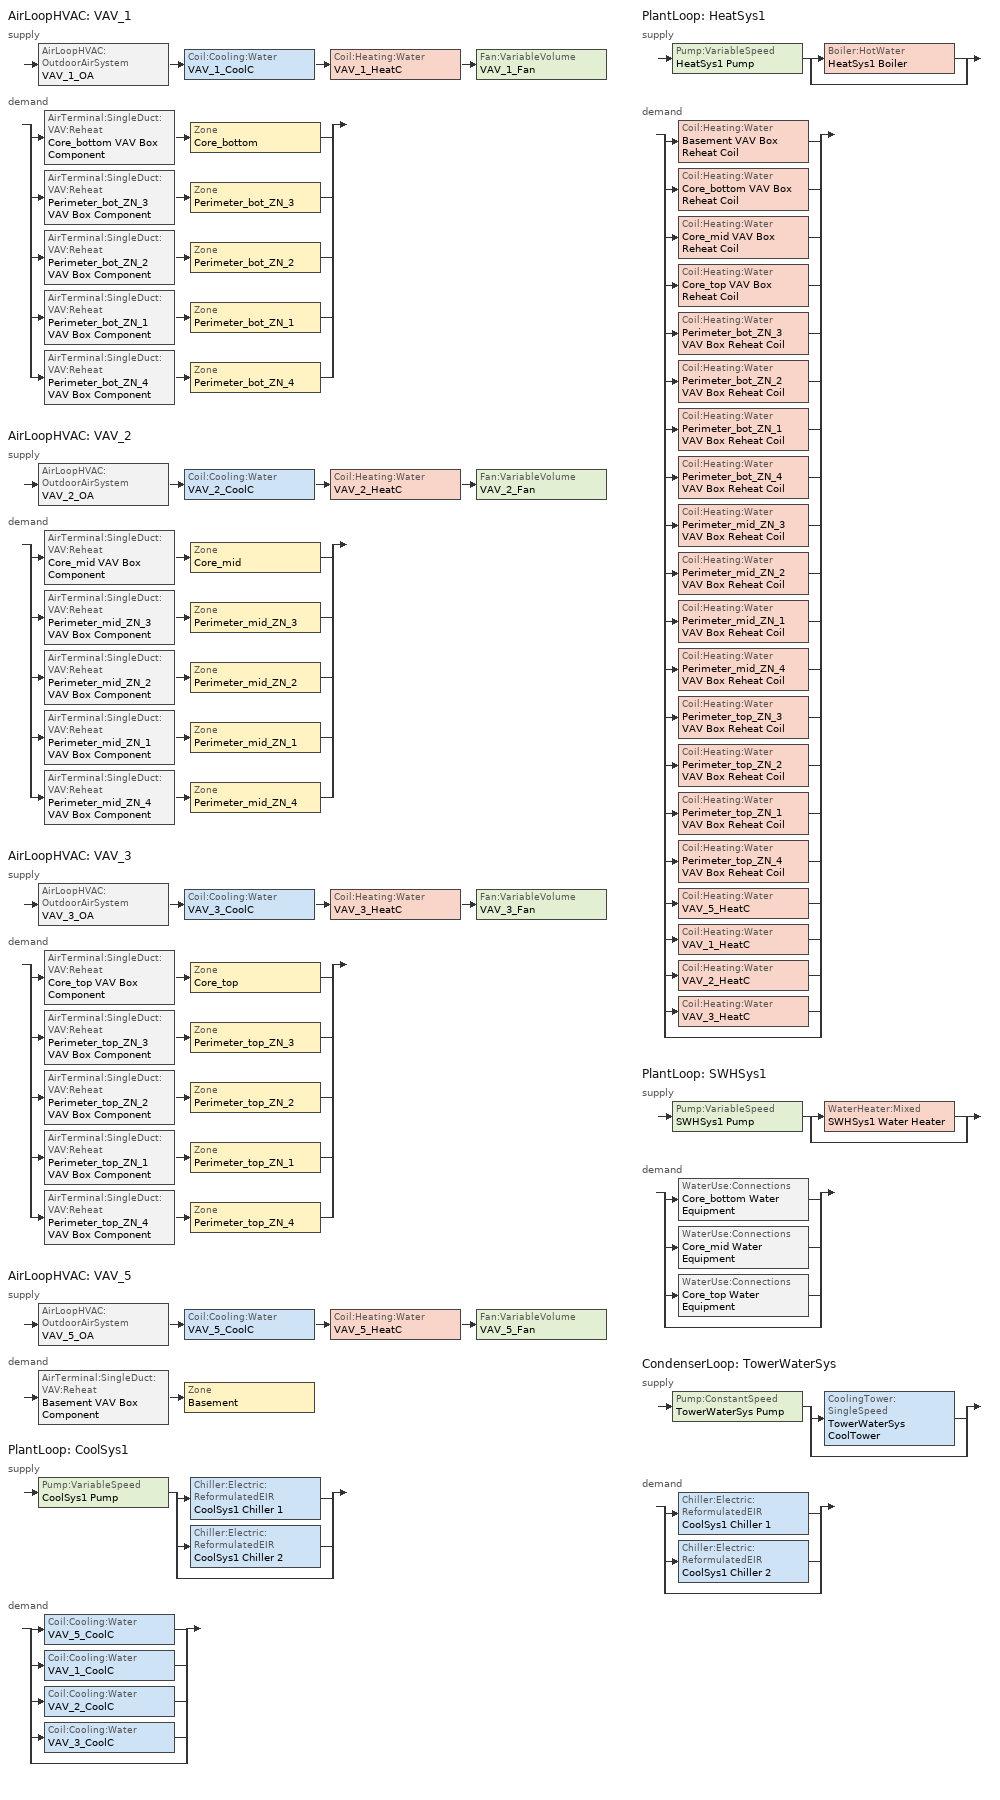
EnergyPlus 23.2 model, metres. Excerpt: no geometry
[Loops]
AirLoopHVAC 'VAV_1'
 supply: AirLoopHVAC:OutdoorAirSystem 'VAV_1_OA' > Coil:Cooling:Water 'VAV_1_CoolC' > Coil:Heating:Water 'VAV_1_HeatC' > Fan:VariableVolume 'VAV_1_Fan'
 demand: split
  | AirTerminal:SingleDuct:VAV:Reheat 'Core_bottom VAV Box Component' > Zone 'Core_bottom'
  | AirTerminal:SingleDuct:VAV:Reheat 'Perimeter_bot_ZN_3 VAV Box Component' > Zone 'Perimeter_bot_ZN_3'
  | AirTerminal:SingleDuct:VAV:Reheat 'Perimeter_bot_ZN_2 VAV Box Component' > Zone 'Perimeter_bot_ZN_2'
  | AirTerminal:SingleDuct:VAV:Reheat 'Perimeter_bot_ZN_1 VAV Box Component' > Zone 'Perimeter_bot_ZN_1'
  | AirTerminal:SingleDuct:VAV:Reheat 'Perimeter_bot_ZN_4 VAV Box Component' > Zone 'Perimeter_bot_ZN_4'
AirLoopHVAC 'VAV_2'
 supply: AirLoopHVAC:OutdoorAirSystem 'VAV_2_OA' > Coil:Cooling:Water 'VAV_2_CoolC' > Coil:Heating:Water 'VAV_2_HeatC' > Fan:VariableVolume 'VAV_2_Fan'
 demand: split
  | AirTerminal:SingleDuct:VAV:Reheat 'Core_mid VAV Box Component' > Zone 'Core_mid'
  | AirTerminal:SingleDuct:VAV:Reheat 'Perimeter_mid_ZN_3 VAV Box Component' > Zone 'Perimeter_mid_ZN_3'
  | AirTerminal:SingleDuct:VAV:Reheat 'Perimeter_mid_ZN_2 VAV Box Component' > Zone 'Perimeter_mid_ZN_2'
  | AirTerminal:SingleDuct:VAV:Reheat 'Perimeter_mid_ZN_1 VAV Box Component' > Zone 'Perimeter_mid_ZN_1'
  | AirTerminal:SingleDuct:VAV:Reheat 'Perimeter_mid_ZN_4 VAV Box Component' > Zone 'Perimeter_mid_ZN_4'
AirLoopHVAC 'VAV_3'
 supply: AirLoopHVAC:OutdoorAirSystem 'VAV_3_OA' > Coil:Cooling:Water 'VAV_3_CoolC' > Coil:Heating:Water 'VAV_3_HeatC' > Fan:VariableVolume 'VAV_3_Fan'
 demand: split
  | AirTerminal:SingleDuct:VAV:Reheat 'Core_top VAV Box Component' > Zone 'Core_top'
  | AirTerminal:SingleDuct:VAV:Reheat 'Perimeter_top_ZN_3 VAV Box Component' > Zone 'Perimeter_top_ZN_3'
  | AirTerminal:SingleDuct:VAV:Reheat 'Perimeter_top_ZN_2 VAV Box Component' > Zone 'Perimeter_top_ZN_2'
  | AirTerminal:SingleDuct:VAV:Reheat 'Perimeter_top_ZN_1 VAV Box Component' > Zone 'Perimeter_top_ZN_1'
  | AirTerminal:SingleDuct:VAV:Reheat 'Perimeter_top_ZN_4 VAV Box Component' > Zone 'Perimeter_top_ZN_4'
AirLoopHVAC 'VAV_5'
 supply: AirLoopHVAC:OutdoorAirSystem 'VAV_5_OA' > Coil:Cooling:Water 'VAV_5_CoolC' > Coil:Heating:Water 'VAV_5_HeatC' > Fan:VariableVolume 'VAV_5_Fan'
 demand: AirTerminal:SingleDuct:VAV:Reheat 'Basement VAV Box Component' > Zone 'Basement'
PlantLoop 'CoolSys1'
 supply: Pump:VariableSpeed 'CoolSys1 Pump' > split
  | Chiller:Electric:ReformulatedEIR 'CoolSys1 Chiller 1'
  | Chiller:Electric:ReformulatedEIR 'CoolSys1 Chiller 2'
  | bypass
 demand: split
  | Coil:Cooling:Water 'VAV_5_CoolC'
  | Coil:Cooling:Water 'VAV_1_CoolC'
  | Coil:Cooling:Water 'VAV_2_CoolC'
  | Coil:Cooling:Water 'VAV_3_CoolC'
  | bypass
PlantLoop 'HeatSys1'
 supply: Pump:VariableSpeed 'HeatSys1 Pump' > split
  | Boiler:HotWater 'HeatSys1 Boiler'
  | bypass
 demand: split
  | Coil:Heating:Water 'Basement VAV Box Reheat Coil'
  | Coil:Heating:Water 'Core_bottom VAV Box Reheat Coil'
  | Coil:Heating:Water 'Core_mid VAV Box Reheat Coil'
  | Coil:Heating:Water 'Core_top VAV Box Reheat Coil'
  | Coil:Heating:Water 'Perimeter_bot_ZN_3 VAV Box Reheat Coil'
  | Coil:Heating:Water 'Perimeter_bot_ZN_2 VAV Box Reheat Coil'
  | Coil:Heating:Water 'Perimeter_bot_ZN_1 VAV Box Reheat Coil'
  | Coil:Heating:Water 'Perimeter_bot_ZN_4 VAV Box Reheat Coil'
  | Coil:Heating:Water 'Perimeter_mid_ZN_3 VAV Box Reheat Coil'
  | Coil:Heating:Water 'Perimeter_mid_ZN_2 VAV Box Reheat Coil'
  | Coil:Heating:Water 'Perimeter_mid_ZN_1 VAV Box Reheat Coil'
  | Coil:Heating:Water 'Perimeter_mid_ZN_4 VAV Box Reheat Coil'
  | Coil:Heating:Water 'Perimeter_top_ZN_3 VAV Box Reheat Coil'
  | Coil:Heating:Water 'Perimeter_top_ZN_2 VAV Box Reheat Coil'
  | Coil:Heating:Water 'Perimeter_top_ZN_1 VAV Box Reheat Coil'
  | Coil:Heating:Water 'Perimeter_top_ZN_4 VAV Box Reheat Coil'
  | Coil:Heating:Water 'VAV_5_HeatC'
  | Coil:Heating:Water 'VAV_1_HeatC'
  | Coil:Heating:Water 'VAV_2_HeatC'
  | Coil:Heating:Water 'VAV_3_HeatC'
  | bypass
PlantLoop 'SWHSys1'
 supply: Pump:VariableSpeed 'SWHSys1 Pump' > split
  | WaterHeater:Mixed 'SWHSys1 Water Heater'
  | bypass
 demand: split
  | WaterUse:Connections 'Core_bottom Water Equipment'
  | WaterUse:Connections 'Core_mid Water Equipment'
  | WaterUse:Connections 'Core_top Water Equipment'
  | bypass
CondenserLoop 'TowerWaterSys'
 supply: Pump:ConstantSpeed 'TowerWaterSys Pump' > split
  | CoolingTower:SingleSpeed 'TowerWaterSys CoolTower'
  | bypass
 demand: split
  | Chiller:Electric:ReformulatedEIR 'CoolSys1 Chiller 1'
  | Chiller:Electric:ReformulatedEIR 'CoolSys1 Chiller 2'
  | bypass
[AirLoopHVAC] Design supply air flow rate=Autosize
VAV_1; VAV_2; VAV_3; VAV_5
[AirTerminal:SingleDuct:VAV:Reheat] Availability schedule=ALWAYS_ON; Constant minimum air flow fraction=0.3; Convergence tolerance=0.001; Damper heating action=Normal; Maximum flow fraction during reheat=0.3; Minimum hot water or steam flow rate=0; Zone minimum air flow input method=Scheduled
Name | Maximum air flow rate | Maximum flow per zone floor area during reheat | Maximum hot water or steam flow rate | Reheat coil | Minimum air flow fraction schedule
Basement VAV Box Component | 7.94164 | 0.000668656 | 0.000647107 | Basement VAV Box Reheat Coil | VBAS CMD Basement VAV Box Component FLOW
Core_bottom VAV Box Component | 9.6803 | 0.00114681 | 0.000688452 | Core_bottom VAV Box Reheat Coil | VBAS CMD Core_bottom VAV Box Component FLOW
Core_mid VAV Box Component | 103.493 | 0.00122607 | 0.00753382 | Core_mid VAV Box Reheat Coil | VBAS CMD Core_mid VAV Box Component FLOW
Core_top VAV Box Component | 9.96608 | 0.00118066 | 0.00225316 | Core_top VAV Box Reheat Coil | VBAS CMD Core_top VAV Box Component FLOW
Perimeter_bot_ZN_1 VAV Box Component | 1.99331 | 0.00190796 | 0.000535764 | Perimeter_bot_ZN_1 VAV Box Reheat Coil | VBAS CMD Perimeter_bot_ZN_1 VAV Box Component FLOW
Perimeter_bot_ZN_2 VAV Box Component | 1.90482 | 0.00282929 | 0.000375878 | Perimeter_bot_ZN_2 VAV Box Reheat Coil | VBAS CMD Perimeter_bot_ZN_2 VAV Box Component FLOW
Perimeter_bot_ZN_3 VAV Box Component | 1.47036 | 0.00140744 | 0.000535727 | Perimeter_bot_ZN_3 VAV Box Reheat Coil | VBAS CMD Perimeter_bot_ZN_3 VAV Box Component FLOW
Perimeter_bot_ZN_4 VAV Box Component | 2.00016 | 0.0029709 | 0.000378563 | Perimeter_bot_ZN_4 VAV Box Reheat Coil | VBAS CMD Perimeter_bot_ZN_4 VAV Box Component FLOW
Perimeter_mid_ZN_1 VAV Box Component | 20.57835 | 0.00196972 | 0.00604069 | Perimeter_mid_ZN_1 VAV Box Reheat Coil | VBAS CMD Perimeter_mid_ZN_1 VAV Box Component FLOW
Perimeter_mid_ZN_2 VAV Box Component | 19.90123 | 0.00295599 | 0.00412422 | Perimeter_mid_ZN_2 VAV Box Reheat Coil | VBAS CMD Perimeter_mid_ZN_2 VAV Box Component FLOW
Perimeter_mid_ZN_3 VAV Box Component | 15.15452 | 0.0014506 | 0.00604067 | Perimeter_mid_ZN_3 VAV Box Reheat Coil | VBAS CMD Perimeter_mid_ZN_3 VAV Box Component FLOW
Perimeter_mid_ZN_4 VAV Box Component | 21.09414 | 0.00313318 | 0.00421828 | Perimeter_mid_ZN_4 VAV Box Reheat Coil | VBAS CMD Perimeter_mid_ZN_4 VAV Box Component FLOW
Perimeter_top_ZN_1 VAV Box Component | 2.04266 | 0.0019552 | 0.000840328 | Perimeter_top_ZN_1 VAV Box Reheat Coil | VBAS CMD Perimeter_top_ZN_1 VAV Box Component FLOW
Perimeter_top_ZN_2 VAV Box Component | 1.93229 | 0.00287009 | 0.000546557 | Perimeter_top_ZN_2 VAV Box Reheat Coil | VBAS CMD Perimeter_top_ZN_2 VAV Box Component FLOW
Perimeter_top_ZN_3 VAV Box Component | 1.45409 | 0.00139186 | 0.000840322 | Perimeter_top_ZN_3 VAV Box Reheat Coil | VBAS CMD Perimeter_top_ZN_3 VAV Box Component FLOW
Perimeter_top_ZN_4 VAV Box Component | 2.15286 | 0.00319771 | 0.000556246 | Perimeter_top_ZN_4 VAV Box Reheat Coil | VBAS CMD Perimeter_top_ZN_4 VAV Box Component FLOW
[Boiler:HotWater]
HeatSys1 Boiler: Boiler flow mode=LeavingSetpointModulated; Design water flow rate=Autosize; Efficiency curve temperature evaluation variable=LeavingBoiler; Fuel type=NaturalGas; Maximum part load ratio=1.2; Minimum part load ratio=0; Nominal capacity=Autosize; Nominal thermal efficiency=0.78; On cycle parasitic electric load=0; Optimum part load ratio=1; Sizing factor=1; Water outlet upper temperature limit=95
[Chiller:Electric:ReformulatedEIR] Chiller flow mode type=LeavingSetpointModulated; Cooling capacity function of temperature curve=WC Screw Default 90.1-2004 Cap_fT; Electric input to cooling output ratio function of part load ratio curve=ReformEIRChiller Carrier 19XR 1259kW/6.26COP/Vanes EIRFPLR; Electric input to cooling output ratio function of temperature curve=WC Screw Default 90.1-2004 EIR_fT; Fraction of compressor electric consumption rejected by condenser=1; Leaving chilled water lower temperature limit=2; Maximum part load ratio=1; Minimum part load ratio=0.1; Minimum unloading ratio=0.2; Optimum part load ratio=1; Reference capacity=Autosize; Reference chilled water flow rate=Autosize; Reference condenser water flow rate=Autosize; Reference cop=5.5; Reference leaving chilled water temperature=6.67; Reference leaving condenser water temperature=35; Sizing factor=0.5
CoolSys1 Chiller 1; CoolSys1 Chiller 2
[Coil:Cooling:Water] Availability schedule=ALWAYS_ON; Design air flow rate=Autosize; Design inlet air humidity ratio=Autosize; Design inlet air temperature=Autosize; Design inlet water temperature=Autosize; Design outlet air humidity ratio=Autosize; Design outlet air temperature=Autosize; Design water flow rate=Autosize; Heat exchanger configuration=CrossFlow; Type of analysis=SimpleAnalysis
VAV_1_CoolC; VAV_2_CoolC; VAV_3_CoolC; VAV_5_CoolC
[Coil:Heating:Water] Availability schedule=ALWAYS_ON; Performance input method=UFactorTimesAreaAndDesignWaterFlowRate; Rated inlet air temperature=16.6; Rated inlet water temperature=82.2; Rated outlet air temperature=32.2; Rated outlet water temperature=71.1
Name | Maximum water flow rate | Rated capacity | U factor times area value
Basement VAV Box Reheat Coil | 0.000647107 | 29555.4 | 566.3733
Core_bottom VAV Box Reheat Coil | 0.000688452 | 31443.7 | 591.414
Core_mid VAV Box Reheat Coil | 0.00753382 | 344093 | 6491.31
Core_top VAV Box Reheat Coil | 0.00225316 | 102909 | 2369.34
Perimeter_bot_ZN_1 VAV Box Reheat Coil | 0.000535764 | 24470 | 599.143
Perimeter_bot_ZN_2 VAV Box Reheat Coil | 0.000375878 | 17167.5 | 378.351
Perimeter_bot_ZN_3 VAV Box Reheat Coil | 0.000535727 | 24468.3 | 599.101
Perimeter_bot_ZN_4 VAV Box Reheat Coil | 0.000378563 | 17290.1 | 376.686
Perimeter_mid_ZN_1 VAV Box Reheat Coil | 0.00604069 | 275897 | 6755.36
Perimeter_mid_ZN_2 VAV Box Reheat Coil | 0.00412422 | 188366 | 4212.5
Perimeter_mid_ZN_3 VAV Box Reheat Coil | 0.00604067 | 275896 | 6755.34
Perimeter_mid_ZN_4 VAV Box Reheat Coil | 0.00421828 | 192662 | 4262.42
Perimeter_top_ZN_1 VAV Box Reheat Coil | 0.000840328 | 38380.4 | 939.77
Perimeter_top_ZN_2 VAV Box Reheat Coil | 0.000546557 | 24963 | 611.235
Perimeter_top_ZN_3 VAV Box Reheat Coil | 0.000840322 | 38380.1 | 939.7634
Perimeter_top_ZN_4 VAV Box Reheat Coil | 0.000556246 | 25405.5 | 617.747
VAV_1_HeatC; VAV_2_HeatC; VAV_3_HeatC; VAV_5_HeatC | Autosize | Autosize | Autosize
[CondenserEquipmentList]
TowerWaterSys Equipment List: TowerWaterSys CoolTower, CoolingTower:SingleSpeed
[CondenserEquipmentOperationSchemes]
TowerWaterSys Loop Operation Scheme List: Control scheme 1=TowerWaterSys Operation Scheme; Control scheme 1 schedule=ALWAYS_ON
[CondenserLoop]
TowerWaterSys: Condenser equipment operation scheme=TowerWaterSys Loop Operation Scheme List; Condenser loop volume=Autocalculate; Fluid type=Water; Load distribution scheme=SequentialLoad; Maximum loop flow rate=Autosize; Maximum loop temperature=80; Minimum loop flow rate=0; Minimum loop temperature=5
[Controller:OutdoorAir] Economizer control action type=ModulateFlow; Economizer control type=DifferentialDryBulb; Economizer maximum limit dry bulb temperature=28; Economizer maximum limit enthalpy=64000; Economizer minimum limit dry bulb temperature=-100; Lockout type=NoLockout; Maximum outdoor air flow rate=Autosize; Minimum limit type=FixedMinimum; Minimum outdoor air flow rate=Autosize; Minimum outdoor air schedule=MinOA_MotorizedDamper_Sched
VAV_1_OA_Controller; VAV_2_OA_Controller; VAV_3_OA_Controller; VAV_5_OA_Controller
[Controller:WaterCoil] Actuator variable=Flow; Control variable=Temperature; Maximum actuated flow=Autosize; Minimum actuated flow=0
Name | Action | Controller convergence tolerance
VAV_1_CoolC_Controller; VAV_2_CoolC_Controller; VAV_3_CoolC_Controller; VAV_5_CoolC_Controller | Reverse
VAV_1_HeatC_Controller; VAV_2_HeatC_Controller; VAV_3_HeatC_Controller; VAV_5_HeatC_Controller | Normal | 0.0001
[CoolingTower:SingleSpeed]
TowerWaterSys CoolTower: Blowdown calculation mode=ConcentrationRatio; Blowdown concentration ratio=3; Capacity control=FanCycling; Design air flow rate=Autosize; Design fan power=Autosize; Design u factor times area value=Autosize; Design water flow rate=Autosize; Drift loss percent=0.008; Evaporation loss mode=SaturatedExit; Free convection regime air flow rate=Autocalculate; Free convection regime u factor times area value=Autocalculate; Performance input method=UFactorTimesAreaAndDesignWaterFlowRate; Sizing factor=1
[DesignSpecification:OutdoorAir] Outdoor air flow per person=0.0125; Outdoor air method=Flow/Person
SZ DSOA Basement; SZ DSOA Core_bottom; SZ DSOA Core_mid; SZ DSOA Core_top; SZ DSOA Perimeter_bot_ZN_1; SZ DSOA Perimeter_bot_ZN_2; SZ DSOA Perimeter_bot_ZN_3; SZ DSOA Perimeter_bot_ZN_4; SZ DSOA Perimeter_mid_ZN_1; SZ DSOA Perimeter_mid_ZN_2; SZ DSOA Perimeter_mid_ZN_3; SZ DSOA Perimeter_mid_ZN_4; SZ DSOA Perimeter_top_ZN_1; SZ DSOA Perimeter_top_ZN_2; SZ DSOA Perimeter_top_ZN_3; SZ DSOA Perimeter_top_ZN_4
[Fan:VariableVolume] End use subcategory=Fan Energy; Fan power coefficient 1=0.0407599; Fan power coefficient 2=0.088045; Fan power coefficient 3=-0.0729261; Fan power coefficient 4=0.94374; Fan power coefficient 5=0; Fan power minimum air flow rate=0; Fan power minimum flow rate input method=FixedFlowRate; Maximum flow rate=Autosize; Motor in airstream fraction=1
Name | Availability schedule | Fan total efficiency | Motor efficiency | Pressure rise
VAV_1_Fan | VBAS CMD VAV_1 FAN | 0.6045 | 0.93 | 1017.592
VAV_2_Fan | VBAS CMD VAV_2 FAN | 0.6175 | 0.95 | 1017.592
VAV_3_Fan | VBAS CMD VAV_3 FAN | 0.6045 | 0.93 | 1017.592
VAV_5_Fan | VBAS CMD VAV_5 FAN | 0.5915 | 0.91 | 1109.648
[PlantEquipmentList]
CoolSys1 Equipment List: CoolSys1 Chiller 1, Chiller:Electric:ReformulatedEIR, CoolSys1 Chiller 2, Chiller:Electric:ReformulatedEIR
HeatSys1 Equipment List: HeatSys1 Boiler, Boiler:HotWater
SWHSys1 Equipment List: SWHSys1 Water Heater, WaterHeater:Mixed
[PlantEquipmentOperation:CoolingLoad] Load range 1 lower limit=0
Name | Load range 1 upper limit | Range 1 equipment list
CoolSys1 Operation Scheme | 1e+14 | CoolSys1 Equipment List
TowerWaterSys Operation Scheme | 1e+12 | TowerWaterSys Equipment List
[PlantEquipmentOperation:HeatingLoad] Load range 1 lower limit=0; Load range 1 upper limit=1e+15
Name | Range 1 equipment list
HeatSys1 Operation Scheme | HeatSys1 Equipment List
SWHSys1 Operation Scheme | SWHSys1 Equipment List
[PlantEquipmentOperationSchemes] Control scheme 1 schedule=ALWAYS_ON
Name | Control scheme 1
CoolSys1 Loop Operation Scheme List | CoolSys1 Operation Scheme
HeatSys1 Loop Operation Scheme List | HeatSys1 Operation Scheme
SWHSys1 Loop Operation Scheme List | SWHSys1 Operation Scheme
[PlantLoop] Fluid type=Water; Maximum loop flow rate=Autosize; Minimum loop flow rate=0; Plant loop volume=Autocalculate
Name | Load distribution scheme | Maximum loop temperature | Minimum loop temperature | Plant equipment operation scheme
CoolSys1 | UniformLoad | 98 | 1 | CoolSys1 Loop Operation Scheme List
HeatSys1 | Optimal | 100 | 10 | HeatSys1 Loop Operation Scheme List
SWHSys1 | Optimal | 60 | 10 | SWHSys1 Loop Operation Scheme List
[Pump:ConstantSpeed]
TowerWaterSys Pump: Design electric power per unit flow rate=301156.1; Design flow rate=Autosize; Design power consumption=Autosize; Design power sizing method=PowerPerFlow; Design pump head=179352; Fraction of motor inefficiencies to fluid stream=0; Motor efficiency=0.87; Pump control type=Intermittent
[Pump:VariableSpeed] Design maximum flow rate=Autosize; Design power consumption=Autosize; Design pump head=179352; Fraction of motor inefficiencies to fluid stream=0; Pump control type=Intermittent; Coefficient 1 of the part load performance curve=0; Coefficient 2 of the part load performance curve=1; Coefficient 3 of the part load performance curve=0; Coefficient 4 of the part load performance curve=0
Name | Design electric power per unit flow rate | Design minimum flow rate | Design minimum flow rate fraction | Design power sizing method | Design shaft power per unit flow rate per unit head | Motor efficiency
CoolSys1 Pump | 348701.1 | Autosize | 0 | PowerPerFlow | 1.28205 | 0.9
HeatSys1 Pump |  | 0 |  |  |  | 0.875
SWHSys1 Pump |  | 0 |  |  |  | 0.85
[SetpointManager:MixedAir] Control variable=Temperature
Name | Setpoint node or nodelist
VAV_1_CoolC SAT Manager | VAV_1_CoolC-VAV_1_HeatCNode
VAV_1_HeatC SAT Manager | VAV_1_HeatC-VAV_1_FanNode
VAV_1_OAMixed Air Temp Manager | VAV_1_OA-VAV_1_CoolCNode
VAV_2_CoolC SAT Manager | VAV_2_CoolC-VAV_2_HeatCNode
VAV_2_HeatC SAT Manager | VAV_2_HeatC-VAV_2_FanNode
VAV_2_OAMixed Air Temp Manager | VAV_2_OA-VAV_2_CoolCNode
VAV_3_CoolC SAT Manager | VAV_3_CoolC-VAV_3_HeatCNode
VAV_3_HeatC SAT Manager | VAV_3_HeatC-VAV_3_FanNode
VAV_3_OAMixed Air Temp Manager | VAV_3_OA-VAV_3_CoolCNode
VAV_5_CoolC SAT Manager | VAV_5_CoolC-VAV_5_HeatCNode
VAV_5_HeatC SAT Manager | VAV_5_HeatC-VAV_5_FanNode
VAV_5_OAMixed Air Temp Manager | VAV_5_OA-VAV_5_CoolCNode
[SetpointManager:Scheduled] Control variable=Temperature
Name | Schedule | Setpoint node or nodelist
SWHSys1 Loop Setpoint Manager | SWHSys1-Loop-Temp-Schedule | SWHSys1 Supply Outlet Node
VBAS SPM VAV_1 Supply Equipment Outlet Node | VBAS CMD VAV_1 SAT | VAV_1 Supply Equipment Outlet Node
VBAS SPM VAV_2 Supply Equipment Outlet Node | VBAS CMD VAV_2 SAT | VAV_2 Supply Equipment Outlet Node
VBAS SPM VAV_3 Supply Equipment Outlet Node | VBAS CMD VAV_3 SAT | VAV_3 Supply Equipment Outlet Node
VBAS SPM VAV_5 Supply Equipment Outlet Node | VBAS CMD VAV_5 SAT | VAV_5 Supply Equipment Outlet Node
VBAS SPM CoolSys1 Supply Outlet Node | VBAS CMD CoolSys1 SWT | CoolSys1 Supply Outlet Node
VBAS SPM CoolSys1 Supply Equipment Outlet Node 1 | VBAS CMD CoolSys1 SWT | CoolSys1 Supply Equipment Outlet Node 1
VBAS SPM CoolSys1 Supply Equipment Outlet Node 2 | VBAS CMD CoolSys1 SWT | CoolSys1 Supply Equipment Outlet Node 2
VBAS SPM HeatSys1 Supply Outlet Node | VBAS CMD HeatSys1 SWT | HeatSys1 Supply Outlet Node
VBAS SPM HeatSys1 Supply Equipment Outlet Node | VBAS CMD HeatSys1 SWT | HeatSys1 Supply Equipment Outlet Node
VBAS SPM TowerWaterSys Supply Outlet Node | VBAS CMD TowerWaterSys SWT | TowerWaterSys Supply Outlet Node
[Sizing:Plant]
Name | Coincident sizing factor mode | Design loop exit temperature | Loop design temperature difference | Loop type | Sizing option | Zone timesteps in averaging window
CoolSys1 | None | 6.67 | 6.67 | Cooling | Coincident | 1
HeatSys1 | None | 82.2 | 11.1 | Heating | Coincident | 2
TowerWaterSys |  | 29.4 | 5.6 | Condenser
SWHSys1 |  | 60 | 5 | Heating
[Sizing:System] 100 outdoor air in cooling=No; 100 outdoor air in heating=No; Central cooling capacity control method=VAV; Central cooling design supply air humidity ratio=0.0085; Central cooling design supply air temperature=12.8; Central heating design supply air humidity ratio=0.008; Central heating design supply air temperature=16.7; Central heating maximum system air flow ratio=0.3; Cooling design capacity=Autosize; Cooling design capacity method=CoolingDesignCapacity; Cooling supply air flow rate method=DesignDay; Design outdoor air flow rate=Autosize; Heating design capacity=Autosize; Heating design capacity method=HeatingDesignCapacity; Heating supply air flow rate method=DesignDay; Precool design humidity ratio=0.008; Precool design temperature=12.8; Preheat design humidity ratio=0.008; Preheat design temperature=7; Type of load to size on=Sensible; Type of zone sum to use=NonCoincident; Zone maximum outdoor air fraction=1
VAV_1; VAV_2; VAV_3; VAV_5
[Sizing:Zone] Account for dedicated outdoor air system=No; Cooling design air flow method=DesignDay; Dedicated outdoor air high setpoint temperature for design=Autosize; Dedicated outdoor air low setpoint temperature for design=Autosize; Dedicated outdoor air system control strategy=NeutralSupplyAir; Heating design air flow method=DesignDay; Zone cooling design supply air humidity ratio=0.0085; Zone cooling design supply air temperature=12.8; Zone cooling design supply air temperature input method=SupplyAirTemperature; Zone heating design supply air humidity ratio=0.008; Zone heating design supply air temperature=50; Zone heating design supply air temperature input method=SupplyAirTemperature
Name | Design specification outdoor air object
Basement | SZ DSOA Basement
Core_bottom | SZ DSOA Core_bottom
Core_mid | SZ DSOA Core_mid
Core_top | SZ DSOA Core_top
Perimeter_bot_ZN_1 | SZ DSOA Perimeter_bot_ZN_1
Perimeter_bot_ZN_2 | SZ DSOA Perimeter_bot_ZN_2
Perimeter_bot_ZN_3 | SZ DSOA Perimeter_bot_ZN_3
Perimeter_bot_ZN_4 | SZ DSOA Perimeter_bot_ZN_4
Perimeter_mid_ZN_1 | SZ DSOA Perimeter_mid_ZN_1
Perimeter_mid_ZN_2 | SZ DSOA Perimeter_mid_ZN_2
Perimeter_mid_ZN_3 | SZ DSOA Perimeter_mid_ZN_3
Perimeter_mid_ZN_4 | SZ DSOA Perimeter_mid_ZN_4
Perimeter_top_ZN_1 | SZ DSOA Perimeter_top_ZN_1
Perimeter_top_ZN_2 | SZ DSOA Perimeter_top_ZN_2
Perimeter_top_ZN_3 | SZ DSOA Perimeter_top_ZN_3
Perimeter_top_ZN_4 | SZ DSOA Perimeter_top_ZN_4
[ThermostatSetpoint:DualSetpoint] Cooling setpoint temperature schedule=CLGSETP_SCH; Heating setpoint temperature schedule=HTGSETP_SCH
Basement DualSPSched; Core_bottom DualSPSched; Core_mid DualSPSched; Core_top DualSPSched; Perimeter_bot_ZN_1 DualSPSched; Perimeter_bot_ZN_2 DualSPSched; Perimeter_bot_ZN_3 DualSPSched; Perimeter_bot_ZN_4 DualSPSched; Perimeter_mid_ZN_1 DualSPSched; Perimeter_mid_ZN_2 DualSPSched; Perimeter_mid_ZN_3 DualSPSched; Perimeter_mid_ZN_4 DualSPSched; Perimeter_top_ZN_1 DualSPSched; Perimeter_top_ZN_2 DualSPSched; Perimeter_top_ZN_3 DualSPSched; Perimeter_top_ZN_4 DualSPSched
[WaterHeater:Mixed]
SWHSys1 Water Heater: Ambient temperature indicator=Schedule; Ambient temperature schedule=SWHSys1 Water Heater Ambient Temperature Schedule Name; Deadband temperature difference=2; Heater control type=Cycle; Heater fuel type=NaturalGas; Heater maximum capacity=845000; Heater thermal efficiency=0.8; Indirect water heating recovery time=1.5; Maximum temperature limit=82.2222; Off cycle loss coefficient to ambient temperature=6; Off cycle parasitic fuel consumption rate=20; Off cycle parasitic fuel type=NaturalGas; Off cycle parasitic heat fraction to tank=0.8; On cycle loss coefficient to ambient temperature=6; On cycle parasitic fuel type=NaturalGas; Setpoint temperature schedule=SWHSys1 Water Heater Setpoint Temperature Schedule Name; Source side design flow rate=Autosize; Source side effectiveness=1; Tank volume=0.7571; Use side design flow rate=Autosize; Use side effectiveness=1
[WaterUse:Connections]
Name | Water use equipment name 1
Core_bottom Water Equipment | Core_bottom Water Equipment
Core_mid Water Equipment | Core_mid Water Equipment
Core_top Water Equipment | Core_top Water Equipment
[WaterUse:Equipment] Flow rate fraction schedule=BLDG_SWH_SCH; Hot water supply temperature schedule=Water Equipment Hot Supply Temp Sched; Latent fraction schedule=Water Equipment Latent fract sched; Peak flow rate=2.24e-05; Sensible fraction schedule=Water Equipment Sensible fract sched; Target temperature schedule=Water Equipment Temp Sched
Name | Zone
Core_bottom Water Equipment | Core_bottom
Core_mid Water Equipment | Core_mid
Core_top Water Equipment | Core_top
[ZoneControl:Thermostat] Control type schedule=Dual Zone Control Type Sched
Name | Zone or zonelist | Control 1
Basement Thermostat | Basement | Basement DualSPSched
Core_bottom Thermostat | Core_bottom | Core_bottom DualSPSched
Core_mid Thermostat | Core_mid | Core_mid DualSPSched
Core_top Thermostat | Core_top | Core_top DualSPSched
Perimeter_bot_ZN_1 Thermostat | Perimeter_bot_ZN_1 | Perimeter_bot_ZN_1 DualSPSched
Perimeter_bot_ZN_2 Thermostat | Perimeter_bot_ZN_2 | Perimeter_bot_ZN_2 DualSPSched
Perimeter_bot_ZN_3 Thermostat | Perimeter_bot_ZN_3 | Perimeter_bot_ZN_3 DualSPSched
Perimeter_bot_ZN_4 Thermostat | Perimeter_bot_ZN_4 | Perimeter_bot_ZN_4 DualSPSched
Perimeter_mid_ZN_1 Thermostat | Perimeter_mid_ZN_1 | Perimeter_mid_ZN_1 DualSPSched
Perimeter_mid_ZN_2 Thermostat | Perimeter_mid_ZN_2 | Perimeter_mid_ZN_2 DualSPSched
Perimeter_mid_ZN_3 Thermostat | Perimeter_mid_ZN_3 | Perimeter_mid_ZN_3 DualSPSched
Perimeter_mid_ZN_4 Thermostat | Perimeter_mid_ZN_4 | Perimeter_mid_ZN_4 DualSPSched
Perimeter_top_ZN_1 Thermostat | Perimeter_top_ZN_1 | Perimeter_top_ZN_1 DualSPSched
Perimeter_top_ZN_2 Thermostat | Perimeter_top_ZN_2 | Perimeter_top_ZN_2 DualSPSched
Perimeter_top_ZN_3 Thermostat | Perimeter_top_ZN_3 | Perimeter_top_ZN_3 DualSPSched
Perimeter_top_ZN_4 Thermostat | Perimeter_top_ZN_4 | Perimeter_top_ZN_4 DualSPSched
[Zone equipment]
Basement: Basement VAV Box Component
Core_bottom: Core_bottom VAV Box Component
Core_mid: Core_mid VAV Box Component
Core_top: Core_top VAV Box Component
Perimeter_bot_ZN_1: Perimeter_bot_ZN_1 VAV Box Component
Perimeter_bot_ZN_2: Perimeter_bot_ZN_2 VAV Box Component
Perimeter_bot_ZN_3: Perimeter_bot_ZN_3 VAV Box Component
Perimeter_bot_ZN_4: Perimeter_bot_ZN_4 VAV Box Component
Perimeter_mid_ZN_1: Perimeter_mid_ZN_1 VAV Box Component
Perimeter_mid_ZN_2: Perimeter_mid_ZN_2 VAV Box Component
Perimeter_mid_ZN_3: Perimeter_mid_ZN_3 VAV Box Component
Perimeter_mid_ZN_4: Perimeter_mid_ZN_4 VAV Box Component
Perimeter_top_ZN_1: Perimeter_top_ZN_1 VAV Box Component
Perimeter_top_ZN_2: Perimeter_top_ZN_2 VAV Box Component
Perimeter_top_ZN_3: Perimeter_top_ZN_3 VAV Box Component
Perimeter_top_ZN_4: Perimeter_top_ZN_4 VAV Box Component
[FaultModel:Fouling:Chiller] Fouling factor=1
Name | Availability schedule | Severity schedule | Chiller object
VBAS CoolSys1 Chiller 1 Fouling | VBAS FAULT CoolSys1 Chiller 1 FOULING ACTIVE | VBAS FAULT CoolSys1 Chiller 1 FOULING VALUE | CoolSys1 Chiller 1
VBAS CoolSys1 Chiller 2 Fouling | VBAS FAULT CoolSys1 Chiller 2 FOULING ACTIVE | VBAS FAULT CoolSys1 Chiller 2 FOULING VALUE | CoolSys1 Chiller 2
[FaultModel:Fouling:Boiler]
VBAS HeatSys1 Boiler Fouling: Availability schedule=VBAS FAULT HeatSys1 Boiler FOULING ACTIVE; Severity schedule=VBAS FAULT HeatSys1 Boiler FOULING VALUE; Boiler object=HeatSys1 Boiler; Fouling factor=1
[FaultModel:Fouling:CoolingTower]
VBAS TowerWaterSys CoolTower Fouling: Availability schedule=VBAS FAULT TowerWaterSys CoolTower FOULING ACTIVE; Severity schedule=VBAS FAULT TowerWaterSys CoolTower FOULING VALUE; Cooling tower object=TowerWaterSys CoolTower; Reference ua reduction factor=1
[Curve:Bicubic]
ReformEIRChiller Carrier 19XR 1259kW/6.26COP/Vanes EIRFPLR: Input unit type for x=Temperature; Input unit type for y=Dimensionless; Maximum value of x=34.97; Maximum value of y=1.03; Minimum value of x=14.56; Minimum value of y=0.18; Output unit type=Dimensionless; Coefficient1 constant=0.0460213; Coefficient2 x=0.0243394; Coefficient3 x 2=6.39453e-05; Coefficient4 y=-0.364856; Coefficient5 y 2=1.854759; Coefficient6 x y=-0.0280935; Coefficient7 x 3=0; Coefficient8 y 3=-0.482152; Coefficient9 x 2 y=0; Coefficient10 x y 2=0
[Curve:Biquadratic] Maximum value of x=20; Maximum value of y=50; Minimum value of x=0; Minimum value of y=0
Name | Coefficient1 constant | Coefficient2 x | Coefficient3 x 2 | Coefficient4 y | Coefficient5 y 2 | Coefficient6 x y
WC Screw Default 90.1-2004 Cap_fT | 0.906115 | 0.0292277 | -0.0003647 | -0.0009709 | -9.05e-05 | 0.0002527
WC Screw Default 90.1-2004 EIR_fT | 0.36171 | -0.0229833 | -0.0009519 | 0.0131889 | 0.0003752 | -0.0007059
[Schedule:Compact]
ALWAYS_ON: Through: 12/31, For: AllDays, Until: 24:00, 1
BLDG_SWH_SCH: Through: 12/31, For: Weekdays SummerDesignDay, Until: 05:00, 0.05, Until: 06:00, 0.08, Until: 07:00, 0.07, Until: 08:00, 0.19, Until: 09:00, 0.35, Until: 10:00, 0.38, Until: 11:00, 0.39, Until: 12:00, 0.47, Until: 13:00, 0.57, Until: 14:00, 0.54, Until: 15:00, 0.34, Until: 16:00, 0.33, Until: 17:00, 0.44, Until: 18:00, 0.26, Until: 19:00, 0.21, Until: 20:00, 0.15, Until: 21:00, 0.17, Until: 22:00, 0.08, Until: 24:00, 0.05, For: Saturday WinterDesignDay, Until: 05:00, 0.05, Until: 06:00, 0.08, Until: 07:00, 0.07, Until: 08:00, 0.11, Until: 09:00, 0.15, Until: 10:00, 0.21, Until: 11:00, 0.19, Until: 12:00, 0.23, Until: 13:00, 0.2, Until: 14:00, 0.19, Until: 15:00, 0.15, Until: 16:00, 0.13, Until: 17:00, 0.14, Until: 21:00, 0.07, Until: 22:00, 0.09, Until: 24:00, 0.05, For: AllOtherDays, Until: 05:00, 0.04, Until: 06:00, 0.07, Until: 11:00, 0.04, Until: 13:00, 0.06, Until: 14:00, 0.09, Until: 15:00, 0.06, Until: 21:00, 0.04, Until: 22:00, 0.07, Until: 24:00, 0.04
CLGSETP_SCH: Through: 12/31, For: Weekdays SummerDesignDay, Until: 06:00, 26.7, Until: 22:00, 24, Until: 24:00, 26.7, For: Saturday, Until: 06:00, 26.7, Until: 18:00, 24, Until: 24:00, 26.7, For WinterDesignDay, Until: 24:00, 26.7, For: AllOtherDays, Until: 24:00, 26.7
Dual Zone Control Type Sched: Through: 12/31, For: AllDays, Until: 24:00, 4
HTGSETP_SCH: Through: 12/31, For: Weekdays, Until: 06:00, 15.6, Until: 22:00, 21, Until: 24:00, 15.6, For SummerDesignDay, Until: 24:00, 15.6, For: Saturday, Until: 06:00, 15.6, Until: 18:00, 21, Until: 24:00, 15.6, For: WinterDesignDay, Until: 24:00, 21, For: AllOtherDays, Until: 24:00, 15.6
MinOA_MotorizedDamper_Sched: Through: 12/31, For: Weekdays SummerDesignDay, Until: 07:00, 0, Until: 22:00, 1, Until: 24:00, 0, For: Saturday WinterDesignDay, Until: 07:00, 0, Until: 18:00, 1, Until: 24:00, 0, For: AllOtherDays, Until: 24:00, 0
SWHSys1 Water Heater Ambient Temperature Schedule Name: Through: 12/31, For: AllDays, Until: 24:00, 22
SWHSys1 Water Heater Setpoint Temperature Schedule Name; SWHSys1-Loop-Temp-Schedule: Through: 12/31, For: AllDays, Until: 24:00, 60
Water Equipment Hot Supply Temp Sched; Water Equipment Temp Sched: Through: 12/31, For: AllDays, Until: 24:00, 43.3
Water Equipment Latent fract sched: Through: 12/31, For: AllDays, Until: 24:00, 0.05
Water Equipment Sensible fract sched: Through: 12/31, For: AllDays, Until: 24:00, 0.2
[Schedule:Constant]
Name | Hourly value
VBAS CMD VAV_1 SAT; VBAS CMD VAV_2 SAT; VBAS CMD VAV_3 SAT; VBAS CMD VAV_5 SAT | 12.8
VBAS CMD VAV_1 FAN; VBAS CMD VAV_2 FAN; VBAS CMD VAV_3 FAN; VBAS CMD VAV_5 FAN; VBAS FAULT CoolSys1 Chiller 1 FOULING VALUE; VBAS FAULT CoolSys1 Chiller 2 FOULING VALUE; VBAS FAULT HeatSys1 Boiler FOULING VALUE; VBAS FAULT TowerWaterSys CoolTower FOULING VALUE | 1
VBAS CMD CoolSys1 SWT | 6.7
VBAS CMD HeatSys1 SWT | 82.2
VBAS CMD TowerWaterSys SWT | 29.4
VBAS FAULT CoolSys1 Chiller 1 FOULING ACTIVE; VBAS FAULT CoolSys1 Chiller 2 FOULING ACTIVE; VBAS FAULT HeatSys1 Boiler FOULING ACTIVE; VBAS FAULT TowerWaterSys CoolTower FOULING ACTIVE | 0
VBAS CMD Basement VAV Box Component FLOW; VBAS CMD Core_bottom VAV Box Component FLOW; VBAS CMD Core_mid VAV Box Component FLOW; VBAS CMD Core_top VAV Box Component FLOW; VBAS CMD Perimeter_bot_ZN_1 VAV Box Component FLOW; VBAS CMD Perimeter_bot_ZN_2 VAV Box Component FLOW; VBAS CMD Perimeter_bot_ZN_3 VAV Box Component FLOW; VBAS CMD Perimeter_bot_ZN_4 VAV Box Component FLOW; VBAS CMD Perimeter_mid_ZN_1 VAV Box Component FLOW; VBAS CMD Perimeter_mid_ZN_2 VAV Box Component FLOW; VBAS CMD Perimeter_mid_ZN_3 VAV Box Component FLOW; VBAS CMD Perimeter_mid_ZN_4 VAV Box Component FLOW; VBAS CMD Perimeter_top_ZN_1 VAV Box Component FLOW; VBAS CMD Perimeter_top_ZN_2 VAV Box Component FLOW; VBAS CMD Perimeter_top_ZN_3 VAV Box Component FLOW; VBAS CMD Perimeter_top_ZN_4 VAV Box Component FLOW | 0.3
